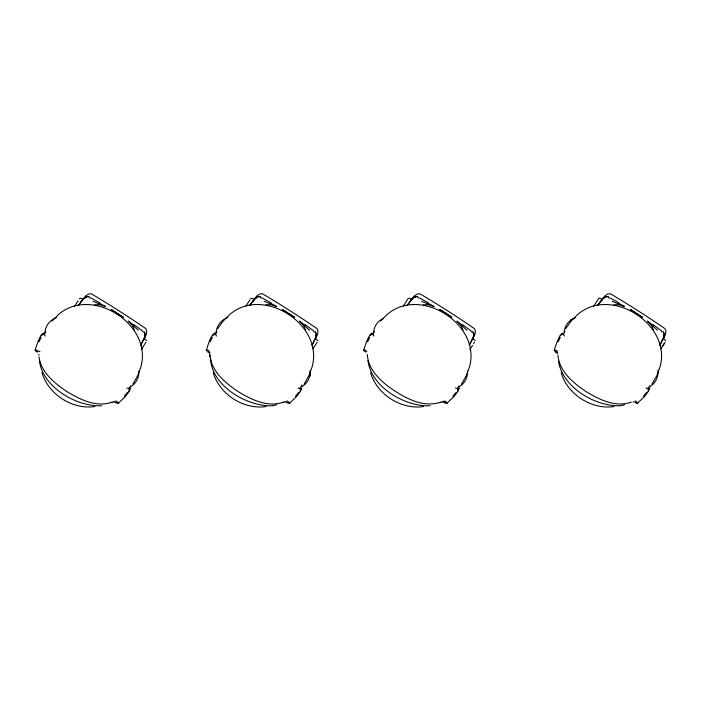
<?xml version="1.0" encoding="UTF-8"?>
<svg xmlns="http://www.w3.org/2000/svg" width="701" height="701" viewBox="0 0 701 701"><rect width="100%" height="100%" fill="white"/><g stroke="black" fill="none" stroke-linecap="round" stroke-linejoin="round"><path stroke-width="1.05" d="M144.345 331.888L145.16 334.57L145.23 333.921M315.546 331.888L316.361 334.57L316.431 333.921M472.947 331.888L473.762 334.57L473.832 333.921M663.479 331.888L664.294 334.57L664.364 333.921M138.859 371.048C139.385 377.243 135.994 383.798 130.544 386.777M310.035 372.003C310.368 377.883 306.854 383.964 301.745 386.777M310.035 376.148L310.236 370.137M467.462 371.048C467.988 377.243 464.597 383.798 459.146 386.777M658.029 370.093C658.677 376.595 655.496 383.64 649.678 386.777M44.969 333.054C44.908 326.088 50.174 319.752 56.632 317.518M216.171 333.054C216.118 326.088 221.376 319.752 227.843 317.518M373.572 333.054C373.554 326.868 377.778 320.672 383.526 318.377M564.139 332.099C564.542 326.28 568.59 320.541 574.066 318.377M144.756 336.962L145.151 333.755L144.748 337.023L140.699 345.26M315.958 336.962L316.353 333.755L315.949 337.023M663.891 336.962L664.285 333.755L663.882 337.023L659.834 345.26M473.35 337.023L473.753 333.755L473.359 336.962L469.302 345.26M43.558 333.071C40.334 333.86 36.408 345.646 35.05 350.544L37.249 352.147L36.951 351.332M145.309 334.079L144.8 337.128L140.691 345.313M214.988 332.589C210.098 336.375 208.223 344.55 206.252 350.544L207.119 351.026M316.51 334.079L316.011 337.128L311.901 345.313M372.161 333.071C368.936 333.86 365.011 345.646 363.653 350.544L365.852 352.147M473.911 334.079L473.403 337.128L469.293 345.313M562.701 333.071C559.477 333.86 555.543 345.646 554.184 350.544L556.384 352.147L556.086 351.332M664.443 334.079L663.943 337.128L659.834 345.313M302.035 384.875L300.212 388.301L300.273 391.552L296.681 396.442L289.18 403.548L286.805 402.225M209.967 354.426L209.801 356.099M315.608 337.821L312.357 344.463M144.266 339.205L146.29 334.508L146.816 331.1L145.861 328.646C128.152 316.484 109.794 304.76 91.323 293.789L88.703 293.956L85.82 295.857L82.411 299.66M315.476 339.205L317.5 334.508L318.017 331.1L317.062 328.646C299.353 316.484 281.005 304.76 262.533 293.789L259.905 293.956L257.022 295.857L253.613 299.66M472.868 339.205L474.892 334.508L475.418 331.1L474.463 328.646C456.745 316.493 438.44 304.69 419.925 293.789L417.305 293.956L414.422 295.857L411.014 299.66M663.409 339.205L665.424 334.508L665.95 331.1L664.995 328.646C647.286 316.484 628.937 304.76 610.466 293.789L607.837 293.956L604.954 295.857L601.546 299.66M130.526 385.874L129.002 388.301L129.072 391.552L125.479 396.442L117.978 403.548L115.595 402.225M459.129 385.874L457.604 388.301L457.674 391.552L454.082 396.442L446.581 403.548L444.197 402.225L445.074 402.155M649.661 385.874L648.145 388.301L648.206 391.552L644.613 396.442L637.113 403.548L634.738 402.225L635.605 402.155M39.063 341.729L41.114 337.347M210.265 341.729L212.315 337.347M367.666 341.729L369.716 337.347M558.198 341.729L560.248 337.347M41.28 335.437L44.259 334.132L45.828 331.731M212.482 335.437L215.461 334.132L217.03 331.731M369.883 335.437L372.862 334.132L374.43 331.731M560.414 335.437L563.394 334.132L564.962 331.731M132.901 384.069L137.606 375.859L140.796 367.184C153.247 324.729 91.778 285.438 58.472 314.565L51.935 321.102M304.111 384.069L308.817 375.859L311.998 367.184C324.449 324.729 262.98 285.438 229.674 314.565L223.137 321.102L217.669 328.813M461.503 384.069L466.209 375.859L469.398 367.184C481.85 324.729 420.381 285.438 387.075 314.565L380.538 321.102M652.044 384.069L656.749 375.859L659.93 367.184C672.382 324.729 610.913 285.438 577.606 314.565L571.07 321.102L565.602 328.813M74.727 306.065L78.013 300.922M142.566 347.494L145.878 342.307M141.742 349.151L142.732 347.6M245.928 306.065L249.898 299.862M312.891 348.87L317.08 342.307M403.329 306.065L407.518 299.511M469.845 349.554L471.168 347.494M471.607 346.802L472.483 345.427M473.578 343.727L474.481 342.307M593.861 306.065L598.058 299.511M663.015 345.427L665.012 342.307M660.824 348.87L664.11 343.727M78.363 305.478L81.15 301.596L78.407 305.452M252.29 301.693L255.392 298.311L258.187 296.576L255.444 298.284L249.617 305.452L255.278 298.311L258.003 296.576M409.682 301.693L412.793 298.311L415.588 296.576L412.845 298.284L407.009 305.452L412.67 298.311L415.404 296.576M600.222 301.693L603.324 298.311L606.12 296.576L603.377 298.284L597.55 305.452L603.202 298.311L605.936 296.576M124.296 396.205L127.416 392.507M295.507 396.205L298.617 392.507M452.899 396.205L456.018 392.507M643.439 396.205L646.55 392.507M301.009 389.02L301.465 388.494M130.263 388.494L130.754 388.074L129.072 391.552M458.866 388.494L459.357 388.074L457.674 391.552M649.398 388.494L649.888 388.074L648.206 391.552M300.273 391.552L301.816 388.082M81.079 301.693L84.243 298.284L86.985 296.576L84.19 298.311L81.053 301.728L84.067 298.311L86.801 296.576M38.993 354.18L38.783 355.205M79.178 298.74L80.887 298.205L82.893 299.467M250.38 298.74L252.097 298.205L254.104 299.467M407.78 298.74L409.489 298.205L411.496 299.467M598.312 298.74L600.021 298.205L602.028 299.467M86.626 296.567L86.241 296.909L89.018 296.523M257.828 296.567L257.451 296.909L260.229 296.523M415.229 296.567L414.843 296.909L417.621 296.523M605.76 296.567L605.384 296.909L608.161 296.523M570.299 320.112L575.468 317.509M114.412 401.761L110.933 402.663M285.622 401.761L282.144 402.663M443.014 401.761L439.536 402.663M632.915 401.997L633.555 401.761M112.186 402.12C96.65 407.78 80.282 399.701 67.138 391.71C54.818 383.368 41.114 372.564 38.984 356.827M283.388 402.12C267.861 407.78 251.484 399.701 238.34 391.71C226.02 383.368 212.324 372.564 210.195 356.827M440.789 402.12C422.721 408.376 404.188 397.537 389.686 387.565C379.083 379.451 367.902 368.647 367.359 354.426M631.321 402.12C615.785 407.78 599.416 399.701 586.273 391.71C573.514 383.14 559.302 371.679 557.917 355.205M273.197 405.651L276.667 404.722M621.13 405.651L624.6 404.722M101.566 405.748C76.602 407.062 42.174 386.952 39.379 360.34M272.768 405.748C247.611 407.044 211.571 386.216 210.572 358.64M430.169 405.748C405.204 407.062 370.776 386.952 367.981 360.34M620.7 405.748C595.806 407.071 562.272 387.311 558.531 361.19M94.907 406.554C72.51 409.883 48.395 394.47 42.016 372.739M266.117 406.554C243.72 409.883 219.597 394.47 213.218 372.739M423.509 406.554C401.112 409.883 376.998 394.47 370.619 372.739M614.05 406.554C591.653 409.883 567.53 394.47 561.15 372.739M94.705 304.769L99.936 304.733L105.527 306.652M265.907 304.769L271.138 304.733L276.729 306.652M423.308 304.769L428.539 304.733L434.129 306.652M613.839 304.769L619.071 304.733L624.661 306.652M207.864 352.139L210.204 352.883M645.98 388.152L648.145 388.301M455.448 388.152L457.604 388.301M298.048 388.152L300.212 388.301M126.846 388.152L129.002 388.301M663.672 332.283L661.788 331.766L661.35 330.714L653.227 324.765M473.14 332.283L471.256 331.766L470.818 330.714L462.695 324.765M315.739 332.283L313.855 331.766L313.417 330.714L305.294 324.765M144.537 332.283L142.654 331.766L142.215 330.714L134.093 324.765M39.983 351.727L35.199 349.668M557.497 351.262L554.333 349.668M366.965 351.262L363.801 349.668M209.564 351.262L206.401 349.668M612.175 301.255L618.729 304.068M421.634 301.255L428.197 304.068M264.242 301.255L270.805 304.068M93.04 301.255L99.595 304.068M663.383 338.679L665.74 340.686M472.851 338.679L475.208 340.686M315.45 338.679L317.807 340.686M144.248 338.679L146.605 340.686M555.525 352.051L557.803 353.129M637.849 403.049L635.071 400.849M447.317 403.049L444.539 400.849M289.916 403.049L287.138 400.849M118.714 403.049L115.937 400.849M618.562 303.279L624.495 306.407M428.031 303.279L433.963 306.407M270.63 303.279L276.562 306.407M99.428 303.279L105.36 306.407M618.922 302.841L610.115 297.969L608.976 298.013L607.714 296.514M428.39 302.841L419.575 297.969L418.444 298.013L417.183 296.514M270.989 302.841L262.183 297.969L261.052 298.013L259.782 296.514M99.787 302.841L90.981 297.969L89.842 298.013L88.58 296.514M630.444 309.754L642.247 317.264M630.541 309.824L642.195 317.246M439.904 309.754L451.716 317.264M440 309.824L451.654 317.246M282.608 309.824L294.315 317.264M111.398 309.824L123.113 317.264M111.31 309.754L123.052 317.246L111.205 309.658M439.842 309.702L451.575 317.22M282.45 309.702L294.262 317.246M111.24 309.702L122.877 317.159M439.807 309.658L451.479 317.159M282.415 309.658L294.183 317.22M642.011 317.159L630.348 309.658L642.116 317.22M288.383 313.426L294.078 317.159M647.654 321.207L652.981 325.282M457.122 321.207L462.45 325.282M299.721 321.207L305.049 325.282M128.52 321.207L133.847 325.282M442.717 401.358L444.653 402.97M285.316 401.358L287.252 402.97M114.114 401.358L116.051 402.97M652.193 325.457L657.494 330.232M461.661 325.457L466.962 330.232M304.26 325.457L309.562 330.232M133.059 325.457L138.36 330.232M647.356 321.163L651.448 325.422L653.612 330.189M456.824 321.163L460.916 325.422L463.081 330.189M299.423 321.163L303.515 325.422L305.68 330.189M128.222 321.163L132.314 325.422L134.478 330.189M563.394 334.132L564.445 336.033M372.862 334.132L373.905 336.033M215.461 334.132L216.513 336.033M44.259 334.132L45.302 336.033M208.153 351.332L208.451 352.147M209.433 353.707L210.02 356.564M557.313 353.024L557.365 353.707"/></g></svg>
